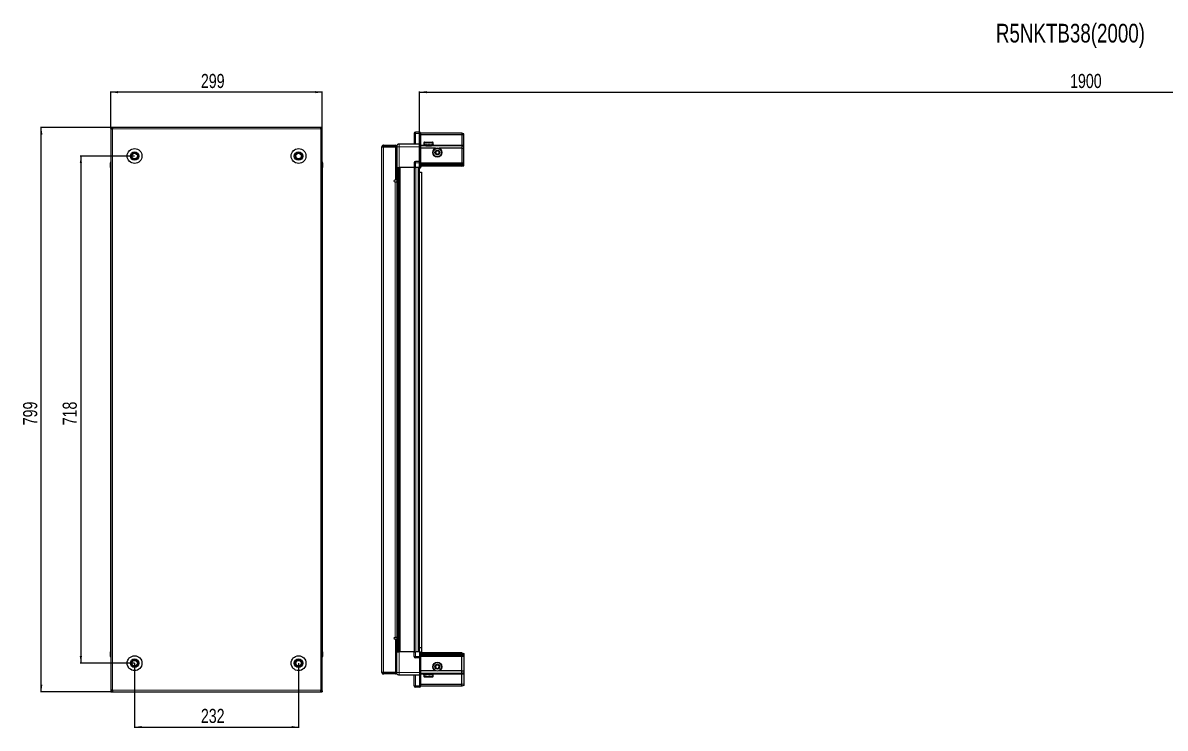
# Model space of a CAD drawing. Header units: millimetres. Extents: x 1014 to 4035, y -1858 to 1241.
# Drawn here: x 1014 to 2630, y 243 to 1241 of the extents above; entities that cross this region are included whole.
import ezdxf

# ---------------------------------------------------------------- set-up
doc = ezdxf.new("R2010")
doc.units = ezdxf.units.MM
doc.layers.add('FORMAT', color=7, linetype='Continuous')
doc.styles.add('SLDTEXTSTYLE0', font='TXT', dxfattribs={"width": 0.75})
doc.dimstyles.new('SLDDIMSTYLE0', dxfattribs={"dimtxt": 20, "dimasz": 10, "dimexe": 0, "dimexo": 0.0625, "dimgap": 5, "dimtad": 2, "dimdec": 1, "dimrnd": 1e-09, "dimzin": 12, "dimdsep": 46, "dimtxsty": 'SLDTEXTSTYLE0', "dimsah": 1, "dimcen": 0.09, "dimadec": 0, "dimazin": 3, "dimtfac": 1, "dimtofl": 0, "dimtmove": 0, "dimatfit": 3, "dimfxl": 0, "dimfrac": 2, "dimtolj": 1, "dimtzin": 12, "dimarcsym": 0})

# ---------------------------------------------------------------- blocks, each defined once
blk = doc.blocks.new('_D')
at = {"layer": 'FORMAT'}
for p, q in [((1138.6, 1093.1), (1039.2, 1093.1)), ((1040.2, 294.1), (1040.2, 1093.1)), ((1138.6, 294.1), (1039.2, 294.1))]:
    blk.add_line(p, q, dxfattribs=at)
for points in [[(1040.2, 1093.1), (1038.6, 1083.1), (1041.7, 1083.1)], [(1040.2, 294.1), (1041.7, 304.1), (1038.6, 304.1)]]:
    blk.add_solid(points, dxfattribs=at)
at = {"layer": 'FORMAT', "insert": (1014.4, 671.4), "char_height": 20, "attachment_point": 1, "rotation": 90, "style": 'SLDTEXTSTYLE0'}
blk.add_mtext('799', dxfattribs=at)
blk = doc.blocks.new('_D_1')
at = {"layer": 'FORMAT'}
for p, q in [((1138.7, 1093.1), (1138.7, 1144.1)), ((1437.7, 1143.1), (1138.7, 1143.1)), ((1437.7, 1093.1), (1437.7, 1144.1))]:
    blk.add_line(p, q, dxfattribs=at)
for points in [[(1138.7, 1143.1), (1148.7, 1141.5), (1148.7, 1144.6)], [(1437.7, 1143.1), (1427.7, 1144.6), (1427.7, 1141.5)]]:
    blk.add_solid(points, dxfattribs=at)
at = {"layer": 'FORMAT', "insert": (1266, 1168.9), "char_height": 20, "attachment_point": 1, "style": 'SLDTEXTSTYLE0'}
blk.add_mtext('299', dxfattribs=at)
blk = doc.blocks.new('_D_2')
at = {"layer": 'FORMAT'}
for p, q in [((1172.2, 334.6), (1172.2, 243.1)), ((1404.2, 334.6), (1404.2, 243.1)), ((1172.2, 244.1), (1404.2, 244.1))]:
    blk.add_line(p, q, dxfattribs=at)
for points in [[(1172.2, 244.1), (1182.2, 242.5), (1182.2, 245.6)], [(1404.2, 244.1), (1394.2, 245.6), (1394.2, 242.5)]]:
    blk.add_solid(points, dxfattribs=at)
at = {"layer": 'FORMAT', "insert": (1266, 269.9), "char_height": 20, "attachment_point": 1, "style": 'SLDTEXTSTYLE0'}
blk.add_mtext('232', dxfattribs=at)
blk = doc.blocks.new('_D_3')
at = {"layer": 'FORMAT'}
for p, q in [((1172.1, 1052.6), (1095.2, 1052.6)), ((1096.2, 1052.6), (1096.2, 334.6)), ((1172.1, 334.6), (1095.2, 334.6))]:
    blk.add_line(p, q, dxfattribs=at)
for points in [[(1096.2, 1052.6), (1094.6, 1042.6), (1097.7, 1042.6)], [(1096.2, 334.6), (1097.7, 344.6), (1094.6, 344.6)]]:
    blk.add_solid(points, dxfattribs=at)
at = {"layer": 'FORMAT', "insert": (1070.4, 671.4), "char_height": 20, "attachment_point": 1, "rotation": 90, "style": 'SLDTEXTSTYLE0'}
blk.add_mtext('718', dxfattribs=at)
blk = doc.blocks.new('_D_4')
at = {"layer": 'FORMAT'}
for p, q in [((1575.4, 1036.6), (1575.4, 1144.1)), ((1575.4, 1143.1), (3475.4, 1143.1)), ((3475.4, 1036.6), (3475.4, 1144.1))]:
    blk.add_line(p, q, dxfattribs=at)
for points in [[(1575.4, 1143.1), (1585.4, 1141.5), (1585.4, 1144.6)], [(3475.4, 1143.1), (3465.4, 1144.6), (3465.4, 1141.5)]]:
    blk.add_solid(points, dxfattribs=at)
at = {"layer": 'FORMAT', "insert": (2495.8, 1168.9), "char_height": 20, "attachment_point": 1, "style": 'SLDTEXTSTYLE0'}
blk.add_mtext('1900', dxfattribs=at)

msp = doc.modelspace()

# ---------------------------------------------------------------- linework, layer by layer
at = {"color": 7, "linetype": 'Continuous', "lineweight": 25}
for p, q in [((1138.66, 1091.57), (1138.66, 1093.07)), ((1140.76, 1093.07), (1138.66, 1093.07)), ((1138.66, 1091.57), (1140.76, 1091.57)), ((1138.66, 1091.57), (1138.66, 1090.97)), ((1138.66, 1090.97), (1138.66, 296.17)), ((1138.66, 1090.97), (1140.76, 1090.97)), ((1435.56, 1093.07), (1140.76, 1093.07)), ((1140.76, 1093.07), (1140.76, 1090.97)), ((1435.56, 1090.97), (1435.56, 1093.07)), ((1437.66, 1093.07), (1435.56, 1093.07)), ((1435.56, 1091.57), (1437.66, 1091.57)), ((1435.56, 1090.97), (1437.66, 1090.97)), ((1437.66, 1091.57), (1437.66, 1093.07)), ((1437.66, 1090.97), (1437.66, 1091.57)), ((1437.66, 296.17), (1437.66, 1090.97)), ((1567.54, 1084.57), (1567.54, 1069.57)), ((1575.54, 1086.57), (1569.54, 1086.57)), ((1575.54, 1086.57), (1575.88, 1086.57)), ((1575.54, 1086.57), (1575.54, 1084.57)), ((1575.54, 1069.77), (1575.54, 1084.57)), ((1575.54, 1069.77), (1575.54, 1084.57)), ((1576.74, 1086.07), (1575.88, 1086.57)), ((1576.74, 1084.57), (1576.74, 1086.07)), ((1635.04, 1085.07), (1576.74, 1085.07)), ((1576.74, 1084.57), (1576.74, 1069.77)), ((1635.04, 1085.07), (1635.04, 1082.57)), ((1638.04, 1084.27), (1635.04, 1085.07)), ((1638.04, 1082.42), (1638.04, 1084.27)), ((1524.14, 1066.32), (1524.14, 1067.82)), ((1524.14, 1067.82), (1525.04, 1067.82)), ((1525.04, 1066.32), (1525.04, 1067.82)), ((1525.04, 1067.82), (1541.54, 1067.82)), ((1541.54, 1066.32), (1541.54, 1067.82)), ((1575.54, 1069.57), (1546.54, 1069.57)), ((1575.54, 1069.57), (1575.54, 1069.77)), ((1575.54, 1069.57), (1576.74, 1069.57)), ((1575.54, 1065.57), (1575.54, 1069.57)), ((1635.04, 1082.57), (1576.74, 1082.57)), ((1576.74, 1069.77), (1576.74, 1069.57)), ((1576.74, 1069.57), (1576.74, 1065.57)), ((1635.04, 1067.07), (1576.74, 1067.07)), ((1581.54, 1071.47), (1581.54, 1069.07)), ((1581.54, 1069.07), (1581.54, 1068.57)), ((1581.54, 1068.57), (1581.68, 1068.57)), ((1581.87, 1069.07), (1581.68, 1069.07)), ((1581.68, 1069.07), (1581.68, 1068.57)), ((1581.68, 1068.57), (1581.87, 1068.57)), ((1581.87, 1069.07), (1581.87, 1068.57)), ((1581.87, 1068.57), (1582.4, 1068.57)), ((1582.34, 1072.27), (1589.51, 1072.27)), ((1582.8, 1069.07), (1582.4, 1069.07)), ((1582.4, 1069.07), (1582.4, 1068.57)), ((1582.4, 1068.57), (1582.8, 1068.57)), ((1582.8, 1069.07), (1582.8, 1068.57)), ((1582.8, 1068.57), (1583.67, 1068.57)), ((1583.64, 1068.57), (1583.64, 1068.47)), ((1583.64, 1068.47), (1592.44, 1068.47)), ((1584.24, 1069.07), (1583.67, 1069.07)), ((1583.67, 1069.07), (1583.67, 1068.57)), ((1583.67, 1068.57), (1584.24, 1068.57)), ((1584.04, 1068.07), (1584.73, 1067.59)), ((1584.04, 1068.07), (1589.07, 1068.07)), ((1584.73, 1067.59), (1584.04, 1067.1)), ((1584.04, 1067.1), (1584.04, 1067.07)), ((1584.04, 1067.1), (1589.07, 1067.1)), ((1584.24, 1069.07), (1584.24, 1068.57)), ((1584.24, 1068.57), (1585.37, 1068.57)), ((1584.73, 1067.59), (1588.9, 1067.59)), ((1586.06, 1069.07), (1585.37, 1069.07)), ((1585.37, 1069.07), (1585.37, 1068.57)), ((1585.37, 1068.57), (1586.06, 1068.57)), ((1586.06, 1069.07), (1586.06, 1068.57)), ((1586.06, 1068.57), (1587.33, 1068.57)), ((1588.06, 1069.07), (1587.33, 1069.07)), ((1587.33, 1069.07), (1587.33, 1068.57)), ((1587.33, 1068.57), (1587.56, 1068.57)), ((1587.56, 1069.07), (1587.56, 1068.57)), ((1588.06, 1069.07), (1588.06, 1068.57)), ((1588.06, 1069.07), (1588.06, 1068.57)), ((1588.06, 1068.57), (1589.36, 1068.57)), ((1588.06, 1068.57), (1588.06, 1068.57)), ((1588.9, 1067.59), (1591.35, 1067.59)), ((1589.07, 1068.07), (1592.04, 1068.07)), ((1589.07, 1067.1), (1592.04, 1067.1)), ((1590.07, 1069.07), (1589.36, 1069.07)), ((1589.36, 1069.07), (1589.36, 1068.57)), ((1589.42, 1069.07), (1589.42, 1068.57)), ((1589.42, 1068.57), (1590.07, 1068.57)), ((1589.51, 1072.27), (1593.74, 1072.27)), ((1590.07, 1069.07), (1590.07, 1068.57)), ((1590.07, 1068.57), (1591.26, 1068.57)), ((1591.88, 1069.07), (1591.26, 1069.07)), ((1591.26, 1069.07), (1591.26, 1068.57)), ((1591.26, 1068.57), (1591.88, 1068.57)), ((1591.35, 1067.59), (1592.04, 1068.07)), ((1592.04, 1067.1), (1591.35, 1067.59)), ((1591.88, 1069.07), (1591.88, 1068.57)), ((1591.88, 1068.57), (1592.85, 1068.57)), ((1592.04, 1067.07), (1592.04, 1067.1)), ((1592.44, 1068.47), (1592.44, 1068.57)), ((1593.31, 1069.07), (1592.85, 1069.07)), ((1592.85, 1069.07), (1592.85, 1068.57)), ((1592.85, 1068.57), (1593.31, 1068.57)), ((1593.31, 1069.07), (1593.31, 1068.57)), ((1593.31, 1068.57), (1593.97, 1068.57)), ((1594.23, 1069.07), (1593.97, 1069.07)), ((1593.97, 1069.07), (1593.97, 1068.57)), ((1593.97, 1068.57), (1594.23, 1068.57)), ((1594.23, 1069.07), (1594.23, 1068.57)), ((1594.23, 1068.57), (1594.5, 1068.57)), ((1594.54, 1069.07), (1594.5, 1069.07)), ((1594.5, 1069.07), (1594.5, 1068.57)), ((1594.5, 1068.57), (1594.54, 1068.57)), ((1594.54, 1069.07), (1594.54, 1071.47)), ((1594.54, 1069.07), (1594.54, 1068.57)), ((1635.04, 1082.57), (1635.04, 1068.07)), ((1638.04, 1082.42), (1635.04, 1082.57)), ((1635.04, 1068.07), (1635.04, 1067.07)), ((1635.04, 1067.07), (1635.04, 1063.57)), ((1638.04, 1066.27), (1635.04, 1067.07)), ((1638.04, 1068.07), (1638.04, 1082.42)), ((1638.04, 1066.27), (1638.04, 1068.07)), ((1523.54, 1065.72), (1522.04, 1065.72)), ((1522.04, 1065.22), (1522.04, 1065.72)), ((1522.04, 321.92), (1522.04, 1065.22)), ((1524.14, 1066.32), (1525.04, 1066.32)), ((1524.14, 1065.82), (1541.54, 1065.82)), ((1525.04, 1066.32), (1541.54, 1066.32)), ((1543.04, 1065.82), (1541.54, 1065.82)), ((1541.54, 1065.82), (1541.54, 1018.32)), ((1543.04, 1065.57), (1543.04, 1036.57)), ((1575.54, 1045.27), (1575.54, 1065.57)), ((1576.74, 1065.57), (1576.74, 1045.27)), ((1598.04, 1063.57), (1576.74, 1063.57)), ((1635.04, 1063.57), (1603.04, 1063.57)), ((1635.04, 1063.57), (1635.04, 1043.07)), ((1635.04, 1063.57), (1638.04, 1063.24)), ((1638.04, 1063.24), (1638.04, 1066.27)), ((1638.04, 1043.07), (1638.04, 1063.24)), ((1138.15, 1043.07), (1138.15, 1036.57)), ((1138.15, 1036.57), (1138.16, 1036.57)), ((1138.16, 1036.57), (1138.16, 1043.07)), ((1138.66, 1036.57), (1138.16, 1036.57)), ((1138.31, 1036.57), (1138.31, 350.57)), ((1437.66, 1044.39), (1437.66, 1044.39)), ((1437.66, 1036.57), (1438.16, 1036.57)), ((1438.01, 350.57), (1438.01, 1036.57)), ((1438.16, 1043.07), (1438.16, 1036.57)), ((1438.16, 1036.57), (1438.16, 1043.07)), ((1438.16, 1036.57), (1438.16, 1036.57)), ((1438.16, 1036.57), (1438.16, 1036.57)), ((1541.54, 1039.32), (1543.04, 1039.32)), ((1543.04, 1036.57), (1541.54, 1036.57)), ((1543.69, 350.57), (1543.69, 1036.57)), ((1545.49, 1036.57), (1545.49, 350.57)), ((1545.52, 1036.57), (1545.52, 350.57)), ((1567.54, 1036.57), (1546.54, 1036.57)), ((1567.54, 1043.07), (1567.54, 1036.57)), ((1567.54, 1036.57), (1569.54, 1036.57)), ((1568.19, 350.57), (1568.19, 1036.57)), ((1575.54, 1045.07), (1569.54, 1045.07)), ((1575.54, 1036.57), (1569.54, 1036.57)), ((1575.39, 350.57), (1575.39, 1036.57)), ((1575.54, 1045.07), (1575.54, 1045.27)), ((1575.54, 1045.07), (1575.54, 1043.07)), ((1575.54, 1045.07), (1576.74, 1045.07)), ((1575.54, 1036.57), (1575.54, 1043.07)), ((1575.54, 1036.57), (1575.54, 1043.07)), ((1575.54, 1036.57), (1575.88, 1036.57)), ((1575.54, 1036.57), (1575.54, 1036.57)), ((1575.88, 1036.57), (1575.88, 1043.07)), ((1576.74, 1036.57), (1575.88, 1036.57)), ((1575.88, 1036.57), (1575.88, 1036.57)), ((1576.74, 1045.27), (1576.74, 1045.07)), ((1576.74, 1044.39), (1576.74, 1045.07)), ((1576.74, 1044.39), (1576.74, 1036.57)), ((1635.04, 1042.07), (1576.74, 1042.07)), ((1635.04, 1041.07), (1576.74, 1041.07)), ((1635.04, 1039.57), (1576.74, 1039.57)), ((1635.04, 1038.07), (1576.74, 1038.07)), ((1635.04, 1043.07), (1635.04, 1042.07)), ((1635.04, 1042.07), (1635.04, 1041.07)), ((1635.04, 1042.07), (1638.04, 1041.27)), ((1635.04, 1041.07), (1635.04, 1039.57)), ((1635.04, 1041.07), (1638.04, 1040.53)), ((1635.04, 1039.57), (1638.04, 1040.03)), ((1635.04, 1039.57), (1635.04, 1038.07)), ((1635.04, 1038.07), (1638.04, 1038.87)), ((1638.04, 1041.27), (1638.04, 1043.07)), ((1638.04, 1040.53), (1638.04, 1041.27)), ((1638.04, 1040.03), (1638.04, 1040.53)), ((1638.04, 1038.87), (1638.04, 1040.03)), ((1541.54, 1018.32), (1540.19, 1018.32)), ((1575.39, 1029.57), (1577.89, 1029.57)), ((1577.89, 1029.57), (1577.89, 356.07)), ((1540.19, 1016.32), (1540.94, 1016.32)), ((1540.94, 1016.32), (1543.04, 1016.32)), ((1543.04, 1016.32), (1543.04, 370.82)), ((1540.94, 370.82), (1540.19, 370.82)), ((1540.19, 368.82), (1541.54, 368.82)), ((1543.04, 370.82), (1540.94, 370.82)), ((1541.54, 368.82), (1541.54, 321.32)), ((1577.89, 356.07), (1575.39, 356.07)), ((1577.89, 356.07), (1577.89, 349.07)), ((1138.15, 344.07), (1138.15, 350.57)), ((1138.15, 350.57), (1138.16, 350.57)), ((1138.16, 350.57), (1138.16, 350.57)), ((1138.16, 350.57), (1138.16, 344.07)), ((1138.65, 350.57), (1138.16, 350.57)), ((1138.65, 342.75), (1138.65, 342.75)), ((1437.66, 350.57), (1438.16, 350.57)), ((1438.16, 350.57), (1438.16, 350.57)), ((1438.16, 344.07), (1438.16, 350.57)), ((1438.16, 350.57), (1438.16, 344.07)), ((1543.04, 350.57), (1541.54, 350.57)), ((1543.04, 347.82), (1541.54, 347.82)), ((1543.04, 321.57), (1543.04, 350.57)), ((1567.54, 350.57), (1546.54, 350.57)), ((1567.54, 344.07), (1567.54, 350.57)), ((1567.54, 350.57), (1569.54, 350.57)), ((1575.54, 350.57), (1569.54, 350.57)), ((1575.54, 342.07), (1569.54, 342.07)), ((1575.54, 344.07), (1575.54, 350.57)), ((1575.54, 350.57), (1575.88, 350.57)), ((1575.54, 344.07), (1575.54, 342.07)), ((1575.54, 344.07), (1575.54, 342.07)), ((1575.54, 342.07), (1576.74, 342.07)), ((1575.54, 341.87), (1575.54, 342.07)), ((1575.54, 321.57), (1575.54, 341.87)), ((1575.88, 344.07), (1575.88, 350.57)), ((1575.88, 350.57), (1576.74, 350.57)), ((1576.74, 350.57), (1576.74, 342.75)), ((1635.04, 349.07), (1576.74, 349.07)), ((1635.04, 347.57), (1576.74, 347.57)), ((1635.04, 346.07), (1576.74, 346.07)), ((1635.04, 345.07), (1576.74, 345.07)), ((1576.74, 342.07), (1576.74, 342.75)), ((1576.74, 342.07), (1576.74, 341.87)), ((1576.74, 341.87), (1576.74, 321.57)), ((1635.04, 347.57), (1635.04, 349.07)), ((1635.04, 349.07), (1638.04, 348.27)), ((1635.04, 346.07), (1635.04, 347.57)), ((1635.04, 347.57), (1638.04, 347.12)), ((1635.04, 346.07), (1638.04, 346.62)), ((1635.04, 345.07), (1635.04, 346.07)), ((1635.04, 345.07), (1638.04, 345.87)), ((1635.04, 344.07), (1635.04, 345.07)), ((1635.04, 323.57), (1635.04, 344.07)), ((1638.04, 348.27), (1638.04, 347.12)), ((1638.04, 347.12), (1638.04, 346.62)), ((1638.04, 346.62), (1638.04, 345.87)), ((1638.04, 345.87), (1638.04, 344.07)), ((1638.04, 344.07), (1638.04, 323.9)), ((1598.04, 323.57), (1576.74, 323.57)), ((1635.04, 323.57), (1603.04, 323.57)), ((1635.04, 323.57), (1638.04, 323.9)), ((1635.04, 320.07), (1635.04, 323.57)), ((1638.04, 323.9), (1638.04, 320.87)), ((1522.04, 321.42), (1522.04, 321.92)), ((1523.54, 321.42), (1522.04, 321.42)), ((1541.54, 321.32), (1524.14, 321.32)), ((1524.14, 320.82), (1524.14, 319.32)), ((1524.14, 320.82), (1525.04, 320.82)), ((1524.14, 319.32), (1525.04, 319.32)), ((1525.04, 320.82), (1525.04, 319.32)), ((1541.54, 320.82), (1525.04, 320.82)), ((1541.54, 319.32), (1525.04, 319.32)), ((1541.54, 321.32), (1543.04, 321.32)), ((1541.54, 320.82), (1541.54, 319.32)), ((1575.54, 317.57), (1546.54, 317.57)), ((1567.54, 302.57), (1567.54, 317.57)), ((1575.54, 317.57), (1575.54, 321.57)), ((1575.54, 317.57), (1576.74, 317.57)), ((1575.54, 317.37), (1575.54, 317.57)), ((1575.54, 302.57), (1575.54, 317.37)), ((1576.74, 321.57), (1576.74, 317.57)), ((1635.04, 320.07), (1576.74, 320.07)), ((1576.74, 317.57), (1576.74, 317.37)), ((1576.74, 317.37), (1576.74, 302.57)), ((1581.54, 318.57), (1581.54, 315.67)), ((1581.64, 318.57), (1581.54, 318.57)), ((1581.64, 318.07), (1581.64, 318.57)), ((1581.81, 318.57), (1581.64, 318.57)), ((1581.64, 318.07), (1581.81, 318.07)), ((1581.81, 318.07), (1581.81, 318.57)), ((1582.3, 318.57), (1581.81, 318.57)), ((1582.3, 318.07), (1582.3, 318.57)), ((1582.68, 318.57), (1582.3, 318.57)), ((1582.3, 318.07), (1582.68, 318.07)), ((1582.49, 314.87), (1582.34, 314.87)), ((1593.74, 314.87), (1582.49, 314.87)), ((1582.68, 318.07), (1582.68, 318.57)), ((1583.52, 318.57), (1582.68, 318.57)), ((1583.52, 318.07), (1583.52, 318.57)), ((1584.08, 318.57), (1583.52, 318.57)), ((1583.52, 318.07), (1584.08, 318.07)), ((1583.64, 318.67), (1583.64, 318.57)), ((1589.04, 318.67), (1583.64, 318.67)), ((1584.04, 320.07), (1584.04, 320.04)), ((1584.04, 320.04), (1584.73, 319.55)), ((1584.15, 320.04), (1584.04, 320.04)), ((1584.73, 319.55), (1584.04, 319.07)), ((1584.15, 319.07), (1584.04, 319.07)), ((1584.08, 318.07), (1584.08, 318.57)), ((1585.18, 318.57), (1584.08, 318.57)), ((1592.04, 320.04), (1584.15, 320.04)), ((1592.04, 319.07), (1584.15, 319.07)), ((1584.82, 319.55), (1584.73, 319.55)), ((1591.35, 319.55), (1584.82, 319.55)), ((1585.18, 318.07), (1585.18, 318.57)), ((1585.86, 318.57), (1585.18, 318.57)), ((1585.18, 318.07), (1585.86, 318.07)), ((1585.86, 318.07), (1585.86, 318.57)), ((1587.12, 318.57), (1585.86, 318.57)), ((1587.12, 318.07), (1587.12, 318.57)), ((1587.42, 318.57), (1587.12, 318.57)), ((1587.12, 318.07), (1587.86, 318.07)), ((1587.42, 318.07), (1587.42, 318.57)), ((1587.86, 318.07), (1587.86, 318.57)), ((1589.16, 318.57), (1587.86, 318.57)), ((1592.44, 318.67), (1589.04, 318.67)), ((1589.16, 318.07), (1589.16, 318.57)), ((1589.16, 318.07), (1589.88, 318.07)), ((1589.28, 318.07), (1589.28, 318.57)), ((1589.88, 318.57), (1589.28, 318.57)), ((1589.88, 318.07), (1589.88, 318.57)), ((1591.08, 318.57), (1589.88, 318.57)), ((1591.08, 318.07), (1591.08, 318.57)), ((1591.71, 318.57), (1591.08, 318.57)), ((1591.08, 318.07), (1591.71, 318.07)), ((1591.35, 319.55), (1592.04, 320.04)), ((1592.04, 319.07), (1591.35, 319.55)), ((1591.71, 318.07), (1591.71, 318.57)), ((1592.71, 318.57), (1591.71, 318.57)), ((1592.04, 320.04), (1592.04, 320.07)), ((1592.44, 318.57), (1592.44, 318.67)), ((1592.71, 318.07), (1592.71, 318.57)), ((1593.19, 318.57), (1592.71, 318.57)), ((1592.71, 318.07), (1593.19, 318.07)), ((1593.19, 318.07), (1593.19, 318.57)), ((1593.88, 318.57), (1593.19, 318.57)), ((1593.88, 318.07), (1593.88, 318.57)), ((1594.17, 318.57), (1593.88, 318.57)), ((1593.88, 318.07), (1594.17, 318.07)), ((1594.17, 318.07), (1594.17, 318.57)), ((1594.48, 318.57), (1594.17, 318.57)), ((1594.48, 318.07), (1594.48, 318.57)), ((1594.54, 318.57), (1594.48, 318.57)), ((1594.48, 318.07), (1594.54, 318.07)), ((1594.54, 315.67), (1594.54, 318.57)), ((1594.54, 318.07), (1594.54, 318.57)), ((1594.54, 318.57), (1594.54, 318.57)), ((1638.04, 320.87), (1635.04, 320.07)), ((1635.04, 319.07), (1635.04, 320.07)), ((1635.04, 304.57), (1635.04, 319.07)), ((1638.04, 320.87), (1638.04, 319.07)), ((1638.04, 319.07), (1638.04, 304.73)), ((1140.76, 296.17), (1138.66, 296.17)), ((1138.66, 296.17), (1138.66, 295.57)), ((1138.66, 295.57), (1138.66, 294.07)), ((1140.76, 295.57), (1138.66, 295.57)), ((1138.66, 294.07), (1140.76, 294.07)), ((1140.76, 296.17), (1140.76, 294.07)), ((1140.76, 294.07), (1435.56, 294.07)), ((1435.56, 294.07), (1435.56, 296.17)), ((1437.66, 296.17), (1435.56, 296.17)), ((1437.66, 295.57), (1435.56, 295.57)), ((1435.56, 294.07), (1437.66, 294.07)), ((1437.66, 295.57), (1437.66, 296.17)), ((1437.66, 295.57), (1437.66, 294.07)), ((1575.54, 300.57), (1569.54, 300.57)), ((1575.54, 302.57), (1575.54, 300.57)), ((1575.54, 300.57), (1575.88, 300.57)), ((1575.54, 300.57), (1575.88, 300.57)), ((1575.54, 300.57), (1575.54, 300.57)), ((1575.88, 300.57), (1576.74, 301.07)), ((1575.88, 300.57), (1576.74, 301.07)), ((1635.04, 304.57), (1576.74, 304.57)), ((1576.74, 301.07), (1576.74, 302.57)), ((1635.04, 302.07), (1576.74, 302.07)), ((1638.04, 304.73), (1635.04, 304.57)), ((1635.04, 302.07), (1635.04, 304.57)), ((1638.04, 302.87), (1635.04, 302.07)), ((1638.04, 304.73), (1638.04, 302.87))]:
    msp.add_line(p, q, dxfattribs=at)
at = {"color": 8, "linetype": 'Continuous', "lineweight": 18}
for p, q in [((1435.56, 1090.97), (1140.76, 1090.97)), ((1140.76, 1090.97), (1140.76, 296.17)), ((1435.56, 296.17), (1435.56, 1090.97)), ((1569.54, 1084.57), (1567.54, 1084.57)), ((1569.54, 1084.57), (1569.54, 1086.57)), ((1569.54, 1069.57), (1569.54, 1084.57)), ((1575.54, 1084.57), (1569.54, 1084.57)), ((1575.54, 1084.57), (1576.74, 1084.57)), ((1575.54, 1069.77), (1576.74, 1069.77)), ((1584.04, 1068.07), (1576.74, 1068.07)), ((1581.54, 1071.47), (1589.72, 1071.47)), ((1589.72, 1071.47), (1594.54, 1071.47)), ((1635.04, 1068.07), (1592.04, 1068.07)), ((1638.04, 1068.07), (1635.04, 1068.07)), ((1524.14, 1065.82), (1524.14, 321.32)), ((1546.54, 1036.57), (1546.54, 1065.57)), ((1575.54, 1065.57), (1546.54, 1065.57)), ((1575.54, 1065.57), (1576.74, 1065.57)), ((1138.66, 1043.07), (1138.16, 1043.07)), ((1437.66, 1043.07), (1438.16, 1043.07)), ((1543.04, 1016.32), (1543.04, 1036.57)), ((1544.28, 1036.57), (1544.28, 350.57)), ((1546.73, 350.57), (1546.73, 1036.57)), ((1548.14, 1036.57), (1548.14, 350.57)), ((1567.54, 1043.07), (1569.54, 1043.07)), ((1567.54, 350.57), (1567.54, 1036.57)), ((1569.54, 1043.07), (1569.54, 1045.07)), ((1569.54, 1036.57), (1569.54, 1043.07)), ((1575.54, 1043.07), (1569.54, 1043.07)), ((1570.19, 350.57), (1570.19, 1036.57)), ((1573.39, 350.57), (1573.39, 1036.57)), ((1575.54, 1045.27), (1576.74, 1045.27)), ((1575.54, 1043.07), (1575.88, 1043.07)), ((1575.54, 1036.57), (1575.88, 1036.57)), ((1635.04, 1043.07), (1576.74, 1043.07)), ((1635.04, 1043.07), (1638.04, 1043.07)), ((1540.94, 370.82), (1540.94, 1016.32)), ((1543.04, 350.57), (1543.04, 370.82)), ((1138.66, 344.07), (1138.16, 344.07)), ((1437.66, 344.07), (1438.16, 344.07)), ((1546.54, 350.57), (1546.54, 321.57)), ((1567.54, 344.07), (1569.54, 344.07)), ((1569.54, 350.57), (1569.54, 344.07)), ((1569.54, 344.07), (1569.54, 342.07)), ((1575.54, 344.07), (1569.54, 344.07)), ((1575.54, 344.07), (1575.88, 344.07)), ((1576.74, 341.87), (1575.54, 341.87)), ((1635.04, 344.07), (1576.74, 344.07)), ((1635.04, 344.07), (1638.04, 344.07)), ((1575.54, 321.57), (1546.54, 321.57)), ((1569.54, 317.57), (1569.54, 302.57)), ((1575.54, 321.57), (1576.74, 321.57)), ((1576.74, 317.37), (1575.54, 317.37)), ((1584.04, 319.07), (1576.74, 319.07)), ((1581.71, 315.67), (1581.54, 315.67)), ((1594.54, 315.67), (1581.71, 315.67)), ((1635.04, 319.07), (1592.04, 319.07)), ((1638.04, 319.07), (1635.04, 319.07)), ((1140.76, 296.17), (1435.56, 296.17)), ((1569.54, 302.57), (1567.54, 302.57)), ((1569.54, 302.57), (1569.54, 300.57)), ((1575.54, 302.57), (1569.54, 302.57)), ((1575.54, 302.57), (1576.74, 302.57))]:
    msp.add_line(p, q, dxfattribs=at)
at = {"color": 7, "linetype": 'Continuous', "lineweight": 25}
for centre, radius in [((1172.16, 1052.57), 10.5), ((1172.16, 1052.57), 6), ((1172.16, 1052.57), 3.9), ((1404.16, 1052.57), 10.5), ((1404.16, 1052.57), 6), ((1404.16, 1052.57), 3.9), ((1600.54, 1057.57), 6.5), ((1600.54, 1057.57), 3.46), ((1172.16, 334.57), 10.5), ((1172.16, 334.57), 6), ((1404.16, 334.57), 10.5), ((1404.16, 334.57), 6), ((1172.16, 334.57), 3.9), ((1404.16, 334.57), 3.9), ((1600.54, 329.57), 6.5), ((1600.54, 329.57), 3.46)]:
    msp.add_circle(centre, radius, dxfattribs=at)
at = {"color": 8, "linetype": 'Continuous', "lineweight": 18}
for centre in [(1600.54, 1057.57), (1600.54, 329.57)]:
    msp.add_circle(centre, 5.7, dxfattribs=at)
at = {"color": 7, "linetype": 'Continuous', "lineweight": 25}
for centre, radius, start, end in [((1569.54, 1084.57), 2, 90, 180), ((1541.44, 1065.72), 2.1, 32.2369, 87.2706), ((1582.34, 1071.47), 0.8, 90, 180), ((1583.64, 1068.07), 0.4, 0, 90), ((1592.44, 1068.07), 0.4, 90, 180), ((1593.74, 1071.47), 0.8, 0, 90), ((1172.16, 1052.57), 4.62, 120, 180), ((1172.16, 1052.57), 4.62, 180, 240), ((1172.16, 1052.57), 4.62, 60, 120), ((1172.16, 1052.57), 4.62, 360, 60), ((1172.16, 1052.57), 4.62, 300, 360), ((1404.16, 1052.57), 4.62, 120, 180), ((1404.16, 1052.57), 4.62, 180, 240), ((1404.16, 1052.57), 4.62, 60, 120), ((1404.16, 1052.57), 4.62, 360, 60), ((1404.16, 1052.57), 4.62, 300, 360), ((1524.04, 1065.32), 0.5, 90, 117.7907), ((1541.44, 1065.72), 0.6, 9.59407, 90), ((1600.54, 1057.57), 2.5, 161.00659, 221.00659), ((1600.54, 1057.57), 2.5, 101.00659, 161.00659), ((1600.54, 1057.57), 2.5, 221.00659, 281.00659), ((1600.54, 1057.57), 2.5, 41.00659, 101.00659), ((1600.54, 1057.57), 2.5, 281.00659, 341.00659), ((1600.54, 1057.57), 2.5, 341.00659, 41.00659), ((1140.15, 1043.07), 2, 138.57492, 180), ((1140.16, 1043.07), 2, 138.59038, 180), ((1172.16, 1052.57), 4.62, 240, 300), ((1404.16, 1052.57), 4.62, 240, 300), ((1436.16, 1043.07), 2, 33.78451, 41.40962), ((1436.16, 1043.07), 2, 0, 41.40962), ((1436.16, 1043.07), 2, 360, 19.56674), ((1569.54, 1043.07), 2, 90, 180), ((1572.89, 1039.22), 5, 300, 346.70293), ((1540.19, 1017.32), 1, 90, 270), ((1540.19, 369.82), 1, 90, 270), ((1140.16, 344.07), 2, 180, 221.39416), ((1436.16, 344.07), 2, 318.57492, 360), ((1436.16, 344.07), 2, 318.59038, 0), ((1569.54, 344.07), 2, 180, 270), ((1172.16, 334.57), 4.62, 120, 180), ((1172.16, 334.57), 4.62, 180, 240), ((1172.16, 334.57), 4.62, 60, 120), ((1172.16, 334.57), 4.62, 240, 300), ((1172.16, 334.57), 4.62, 360, 60), ((1172.16, 334.57), 4.62, 300, 360), ((1404.16, 334.57), 4.62, 120, 180), ((1404.16, 334.57), 4.62, 180, 240), ((1404.16, 334.57), 4.62, 60, 120), ((1404.16, 334.57), 4.62, 240, 300), ((1404.16, 334.57), 4.62, 360, 60), ((1404.16, 334.57), 4.62, 300, 360), ((1600.54, 329.57), 2.5, 127.98423, 187.98423), ((1600.54, 329.57), 2.5, 187.98423, 247.98423), ((1600.54, 329.57), 2.5, 67.98423, 127.98423), ((1600.54, 329.57), 2.5, 247.98423, 307.98423), ((1600.54, 329.57), 2.5, 7.98423, 67.98423), ((1600.54, 329.57), 2.5, 307.98423, 7.98423), ((1524.04, 321.82), 0.5, 243.58436, 270), ((1541.44, 321.42), 0.6, 270, 350.40593), ((1541.44, 321.42), 2.1, 272.7294, 327.8305), ((1582.34, 315.67), 0.8, 180, 270), ((1583.64, 319.07), 0.4, 270, 360), ((1592.44, 319.07), 0.4, 180, 270), ((1593.74, 315.67), 0.8, 270, 360), ((1569.54, 302.57), 2, 180, 270)]:
    msp.add_arc(centre, radius, start, end, dxfattribs=at)
for centre, start_param, end_param in [((1579.34, 1043.07), 2.4188584, 3.1415927), ((1579.34, 344.07), 3.1415927, 3.8643269)]:
    msp.add_ellipse(centre, major_axis=(3.46, 0), ratio=0.5773503, start_param=start_param, end_param=end_param, dxfattribs=at)
for points, knots in [([(1524.14, 1067.82), (1523.89, 1067.79), (1523.4, 1067.74), (1522.76, 1067.35), (1522.29, 1066.79), (1522.07, 1066.21), (1522.05, 1065.85), (1522.04, 1065.72)], [0, 0, 0, 0, 0.2302553, 0.4485219, 0.6667858, 0.8850496, 1, 1, 1, 1]), ([(1546.54, 1069.57), (1546.1, 1069.52), (1545.43, 1069.45), (1544.61, 1069.02), (1544.05, 1068.56), (1543.6, 1068), (1543.16, 1067.19), (1543.09, 1066.51), (1543.04, 1066.07)], [0, 0, 0, 0, 0.23945684, 0.36836066, 0.5, 0.63163934, 0.76054316, 1, 1, 1, 1]), ([(1167.54, 1052.57), (1167.87, 1053.14), (1168.43, 1054.12), (1169.25, 1055.55), (1169.66, 1056.26), (1169.85, 1056.57)], [0, 0, 0, 0, 0.4391308, 0.7513783, 1, 1, 1, 1]), ([(1169.85, 1048.57), (1169.51, 1049.14), (1168.95, 1050.12), (1168.13, 1051.55), (1167.72, 1052.26), (1167.54, 1052.57)], [0, 0, 0, 0, 0.43913077, 0.75137827, 1, 1, 1, 1]), ([(1169.85, 1056.57), (1170.05, 1056.57), (1170.75, 1056.57), (1172.06, 1056.57), (1173.45, 1056.57), (1174.2, 1056.57), (1174.46, 1056.57)], [0, 0, 0, 0, 0.1393293, 0.4852696, 0.8163565, 1, 1, 1, 1]), ([(1174.46, 1056.57), (1174.8, 1056), (1175.36, 1055.02), (1176.18, 1053.59), (1176.59, 1052.89), (1176.77, 1052.57)], [0, 0, 0, 0, 0.4391308, 0.7513783, 1, 1, 1, 1]), ([(1176.77, 1052.57), (1176.44, 1052), (1175.88, 1051.02), (1175.06, 1049.59), (1174.65, 1048.89), (1174.46, 1048.57)], [0, 0, 0, 0, 0.4391308, 0.7513783, 1, 1, 1, 1]), ([(1399.54, 1052.57), (1399.87, 1053.14), (1400.43, 1054.12), (1401.25, 1055.55), (1401.66, 1056.26), (1401.85, 1056.57)], [0, 0, 0, 0, 0.4391308, 0.7513783, 1, 1, 1, 1]), ([(1401.85, 1048.57), (1401.51, 1049.14), (1400.95, 1050.12), (1400.13, 1051.55), (1399.72, 1052.26), (1399.54, 1052.57)], [0, 0, 0, 0, 0.43913077, 0.75137827, 1, 1, 1, 1]), ([(1401.85, 1056.57), (1402.05, 1056.57), (1402.75, 1056.57), (1404.06, 1056.57), (1405.45, 1056.57), (1406.2, 1056.57), (1406.46, 1056.57)], [0, 0, 0, 0, 0.1393293, 0.4852696, 0.8163565, 1, 1, 1, 1]), ([(1406.46, 1056.57), (1406.8, 1056), (1407.36, 1055.02), (1408.18, 1053.59), (1408.59, 1052.89), (1408.77, 1052.57)], [0, 0, 0, 0, 0.4391308, 0.7513783, 1, 1, 1, 1]), ([(1408.77, 1052.57), (1408.44, 1052), (1407.88, 1051.02), (1407.06, 1049.59), (1406.65, 1048.89), (1406.46, 1048.57)], [0, 0, 0, 0, 0.4391308, 0.7513783, 1, 1, 1, 1]), ([(1522.04, 1065.22), (1522.07, 1065.27), (1522.12, 1065.36), (1522.52, 1065.49), (1523.07, 1065.62), (1523.65, 1065.73), (1524.02, 1065.8), (1524.14, 1065.82)], [0, 0, 0, 0, 0.2302553, 0.4485219, 0.6667858, 0.8850496, 1, 1, 1, 1]), ([(1543.04, 1066.07), (1543.04, 1066.06), (1543.04, 1066.05), (1543.04, 1065.93), (1543.04, 1065.77), (1543.04, 1065.64), (1543.04, 1065.57)], [0, 0, 0, 0, 0.2493943, 0.5003335, 0.7501667, 1, 1, 1, 1]), ([(1597.71, 1057.02), (1597.88, 1057.51), (1598.19, 1058.42), (1598.5, 1059.33), (1598.65, 1059.75)], [0, 0, 0, 0, 0.53468586, 1, 1, 1, 1]), ([(1599.6, 1054.84), (1599.38, 1055.1), (1598.84, 1055.72), (1598.19, 1056.47), (1597.79, 1056.93), (1597.71, 1057.02)], [0, 0, 0, 0, 0.3629006, 0.8668753, 1, 1, 1, 1]), ([(1598.65, 1059.75), (1599.16, 1059.85), (1600.1, 1060.03), (1601.05, 1060.22), (1601.48, 1060.3)], [0, 0, 0, 0, 0.5346859, 1, 1, 1, 1]), ([(1602.44, 1055.39), (1601.93, 1055.29), (1600.99, 1055.11), (1600.04, 1054.93), (1599.6, 1054.84)], [0, 0, 0, 0, 0.5346859, 1, 1, 1, 1]), ([(1601.48, 1060.3), (1601.57, 1060.21), (1601.96, 1059.75), (1602.61, 1059), (1603.15, 1058.38), (1603.38, 1058.12)], [0, 0, 0, 0, 0.1331247, 0.6370994, 1, 1, 1, 1]), ([(1603.38, 1058.12), (1603.21, 1057.63), (1602.9, 1056.72), (1602.58, 1055.81), (1602.44, 1055.39)], [0, 0, 0, 0, 0.5346859, 1, 1, 1, 1]), ([(1174.46, 1048.57), (1174.2, 1048.57), (1173.45, 1048.57), (1172.06, 1048.57), (1170.75, 1048.57), (1170.05, 1048.57), (1169.85, 1048.57)], [0, 0, 0, 0, 0.1836435, 0.5147304, 0.8606707, 1, 1, 1, 1]), ([(1406.46, 1048.57), (1406.2, 1048.57), (1405.45, 1048.57), (1404.06, 1048.57), (1402.75, 1048.57), (1402.05, 1048.57), (1401.85, 1048.57)], [0, 0, 0, 0, 0.1836435, 0.5147304, 0.8606707, 1, 1, 1, 1]), ([(1543.04, 1036.57), (1543.08, 1036.57), (1543.16, 1036.57), (1543.76, 1036.57), (1544.65, 1036.57), (1545.64, 1036.57), (1546.29, 1036.57), (1546.54, 1036.57)], [0, 0, 0, 0, 0.2146939, 0.4293877, 0.6440816, 0.8587754, 1, 1, 1, 1]), ([(1543.04, 350.57), (1543.08, 350.57), (1543.16, 350.57), (1543.76, 350.57), (1544.65, 350.57), (1545.64, 350.57), (1546.29, 350.57), (1546.54, 350.57)], [0, 0, 0, 0, 0.2146939, 0.4293877, 0.6440816, 0.8587754, 1, 1, 1, 1]), ([(1167.54, 334.57), (1167.87, 335.14), (1168.43, 336.12), (1169.25, 337.55), (1169.66, 338.26), (1169.85, 338.57)], [0, 0, 0, 0, 0.4391308, 0.7513783, 1, 1, 1, 1]), ([(1169.85, 330.57), (1169.51, 331.14), (1168.95, 332.12), (1168.13, 333.55), (1167.72, 334.26), (1167.54, 334.57)], [0, 0, 0, 0, 0.43913077, 0.75137827, 1, 1, 1, 1]), ([(1169.85, 338.57), (1170.05, 338.57), (1170.75, 338.57), (1172.06, 338.57), (1173.45, 338.57), (1174.2, 338.57), (1174.46, 338.57)], [0, 0, 0, 0, 0.1393293, 0.4852696, 0.8163565, 1, 1, 1, 1]), ([(1174.46, 330.57), (1174.2, 330.57), (1173.45, 330.57), (1172.06, 330.57), (1170.75, 330.57), (1170.05, 330.57), (1169.85, 330.57)], [0, 0, 0, 0, 0.1836435, 0.5147304, 0.8606707, 1, 1, 1, 1]), ([(1174.46, 338.57), (1174.8, 338), (1175.36, 337.02), (1176.18, 335.59), (1176.59, 334.89), (1176.77, 334.57)], [0, 0, 0, 0, 0.4391308, 0.7513783, 1, 1, 1, 1]), ([(1176.77, 334.57), (1176.44, 334), (1175.88, 333.02), (1175.06, 331.59), (1174.65, 330.89), (1174.46, 330.57)], [0, 0, 0, 0, 0.4391308, 0.7513783, 1, 1, 1, 1]), ([(1399.54, 334.57), (1399.87, 335.14), (1400.43, 336.12), (1401.25, 337.55), (1401.66, 338.26), (1401.85, 338.57)], [0, 0, 0, 0, 0.4391308, 0.7513783, 1, 1, 1, 1]), ([(1401.85, 330.57), (1401.51, 331.14), (1400.95, 332.12), (1400.13, 333.55), (1399.72, 334.26), (1399.54, 334.57)], [0, 0, 0, 0, 0.43913077, 0.75137827, 1, 1, 1, 1]), ([(1401.85, 338.57), (1402.05, 338.57), (1402.75, 338.57), (1404.06, 338.57), (1405.45, 338.57), (1406.2, 338.57), (1406.46, 338.57)], [0, 0, 0, 0, 0.1393293, 0.4852696, 0.8163565, 1, 1, 1, 1]), ([(1406.46, 330.57), (1406.2, 330.57), (1405.45, 330.57), (1404.06, 330.57), (1402.75, 330.57), (1402.05, 330.57), (1401.85, 330.57)], [0, 0, 0, 0, 0.1836435, 0.5147304, 0.8606707, 1, 1, 1, 1]), ([(1406.46, 338.57), (1406.8, 338), (1407.36, 337.02), (1408.18, 335.59), (1408.59, 334.89), (1408.77, 334.57)], [0, 0, 0, 0, 0.4391308, 0.7513783, 1, 1, 1, 1]), ([(1408.77, 334.57), (1408.44, 334), (1407.88, 333.02), (1407.06, 331.59), (1406.65, 330.89), (1406.46, 330.57)], [0, 0, 0, 0, 0.4391308, 0.7513783, 1, 1, 1, 1]), ([(1597.87, 330.65), (1598.27, 330.97), (1599.03, 331.56), (1599.79, 332.16), (1600.14, 332.43)], [0, 0, 0, 0, 0.5346859, 1, 1, 1, 1]), ([(1598.27, 327.79), (1598.25, 327.92), (1598.17, 328.51), (1598.03, 329.5), (1597.92, 330.31), (1597.87, 330.65)], [0, 0, 0, 0, 0.1331247, 0.6370994, 1, 1, 1, 1]), ([(1600.95, 326.71), (1600.47, 326.91), (1599.57, 327.27), (1598.68, 327.63), (1598.27, 327.79)], [0, 0, 0, 0, 0.5346859, 1, 1, 1, 1]), ([(1600.14, 332.43), (1600.62, 332.24), (1601.52, 331.87), (1602.41, 331.52), (1602.82, 331.35)], [0, 0, 0, 0, 0.5346859, 1, 1, 1, 1]), ([(1603.22, 328.49), (1602.81, 328.17), (1602.05, 327.58), (1601.3, 326.99), (1600.95, 326.71)], [0, 0, 0, 0, 0.5346859, 1, 1, 1, 1]), ([(1602.82, 331.35), (1602.87, 331.01), (1602.98, 330.19), (1603.12, 329.21), (1603.2, 328.61), (1603.22, 328.49)], [0, 0, 0, 0, 0.36290056, 0.86687533, 1, 1, 1, 1]), ([(1524.14, 321.32), (1523.89, 321.37), (1523.4, 321.46), (1522.76, 321.59), (1522.29, 321.72), (1522.07, 321.83), (1522.05, 321.9), (1522.04, 321.92)], [0, 0, 0, 0, 0.2302553, 0.4485219, 0.6667858, 0.8850496, 1, 1, 1, 1]), ([(1522.04, 321.42), (1522.07, 321.17), (1522.12, 320.67), (1522.52, 320.03), (1523.07, 319.57), (1523.65, 319.35), (1524.02, 319.33), (1524.14, 319.32)], [0, 0, 0, 0, 0.2302553, 0.4485219, 0.6667858, 0.8850496, 1, 1, 1, 1]), ([(1543.04, 321.07), (1543.04, 321.08), (1543.04, 321.09), (1543.04, 321.21), (1543.04, 321.37), (1543.04, 321.51), (1543.04, 321.57)], [0, 0, 0, 0, 0.2493943, 0.50033348, 0.75016674, 1, 1, 1, 1]), ([(1546.54, 317.57), (1546.1, 317.62), (1545.43, 317.69), (1544.61, 318.13), (1544.05, 318.58), (1543.6, 319.14), (1543.16, 319.95), (1543.09, 320.63), (1543.04, 321.07)], [0, 0, 0, 0, 0.2394568, 0.3683607, 0.5, 0.6316393, 0.7605432, 1, 1, 1, 1])]:
    msp.add_open_spline(points, degree=3, knots=knots, dxfattribs=at)
at = {"color": 8, "linetype": 'Continuous', "lineweight": 18}
for points in [[(1546.54, 1065.57), (1546.54, 1066.1), (1546.54, 1067.14), (1546.54, 1068.47), (1546.54, 1069.39), (1546.54, 1069.51), (1546.54, 1069.57)], [(1546.54, 321.57), (1546.54, 321.05), (1546.54, 320), (1546.54, 318.68), (1546.54, 317.75), (1546.54, 317.63), (1546.54, 317.57)]]:
    msp.add_open_spline(points, degree=3, dxfattribs=at)
at = {"color": 7, "linetype": 'Continuous', "lineweight": 25}
for points in [[(1524.14, 1066.32), (1524.07, 1066.31), (1523.91, 1066.29), (1523.71, 1066.16), (1523.57, 1065.96), (1523.55, 1065.8), (1523.54, 1065.72)], [(1523.54, 321.42), (1523.55, 321.34), (1523.57, 321.19), (1523.71, 320.99), (1523.91, 320.85), (1524.07, 320.83), (1524.14, 320.82)]]:
    msp.add_open_spline(points, degree=3, dxfattribs=at)
at = {"color": 8, "linetype": 'Continuous', "lineweight": 18}
for points in [[(1546.54, 1065.57), (1546.1, 1065.57), (1545.43, 1065.57), (1544.61, 1065.57), (1544.05, 1065.57), (1543.6, 1065.57), (1543.16, 1065.57), (1543.09, 1065.57), (1543.04, 1065.57)], [(1546.54, 321.57), (1546.1, 321.57), (1545.43, 321.57), (1544.61, 321.57), (1544.05, 321.57), (1543.6, 321.57), (1543.16, 321.57), (1543.09, 321.57), (1543.04, 321.57)]]:
    msp.add_open_spline(points, degree=3, knots=[0, 0, 0, 0, 0.2394568, 0.3683607, 0.5, 0.6316393, 0.7605432, 1, 1, 1, 1], dxfattribs=at)

# ---------------------------------------------------------------- texts
at = {"layer": 'FORMAT', "insert": (2390.81, 1239.81), "char_height": 26.4583, "attachment_point": 1, "style": 'SLDTEXTSTYLE0'}
msp.add_mtext('R5NKTB38(2000)', dxfattribs=at)

# ---------------------------------------------------------------- dimensions: what is measured, and where the dimension line sits
at = {"layer": 'FORMAT'}
dim = msp.add_linear_dim(base=(1138.66, 1143.07), p1=(1437.66, 1093.07), p2=(1138.66, 1093.07), dimstyle='SLDDIMSTYLE0', dxfattribs=at)
dim.commit()
dim.dimension.update_dxf_attribs({"geometry": '_D_1', "text_midpoint": (1288.16, 1143.07), "dimtype": 160})
for base, p1, p2, angle, picture, middle in [((3475.39, 1143.07), (1575.39, 1036.57), (3475.39, 1036.57), 0, '_D_4', (2525.39, 1143.07)), ((1040.15, 1093.07), (1138.66, 294.07), (1138.66, 1093.07), 90, '_D', (1040.15, 693.57)), ((1096.15, 334.57), (1172.16, 1052.57), (1172.16, 334.57), 90, '_D_3', (1096.15, 693.57)), ((1404.16, 244.07), (1172.16, 334.57), (1404.16, 334.57), 0, '_D_2', (1288.16, 244.07))]:
    dim = msp.add_linear_dim(base=base, p1=p1, p2=p2, angle=angle, dimstyle='SLDDIMSTYLE0', dxfattribs=at)
    dim.commit()
    dim.dimension.update_dxf_attribs({"geometry": picture, "text_midpoint": middle, "dimtype": 160})

doc.saveas('drawing.dxf')
